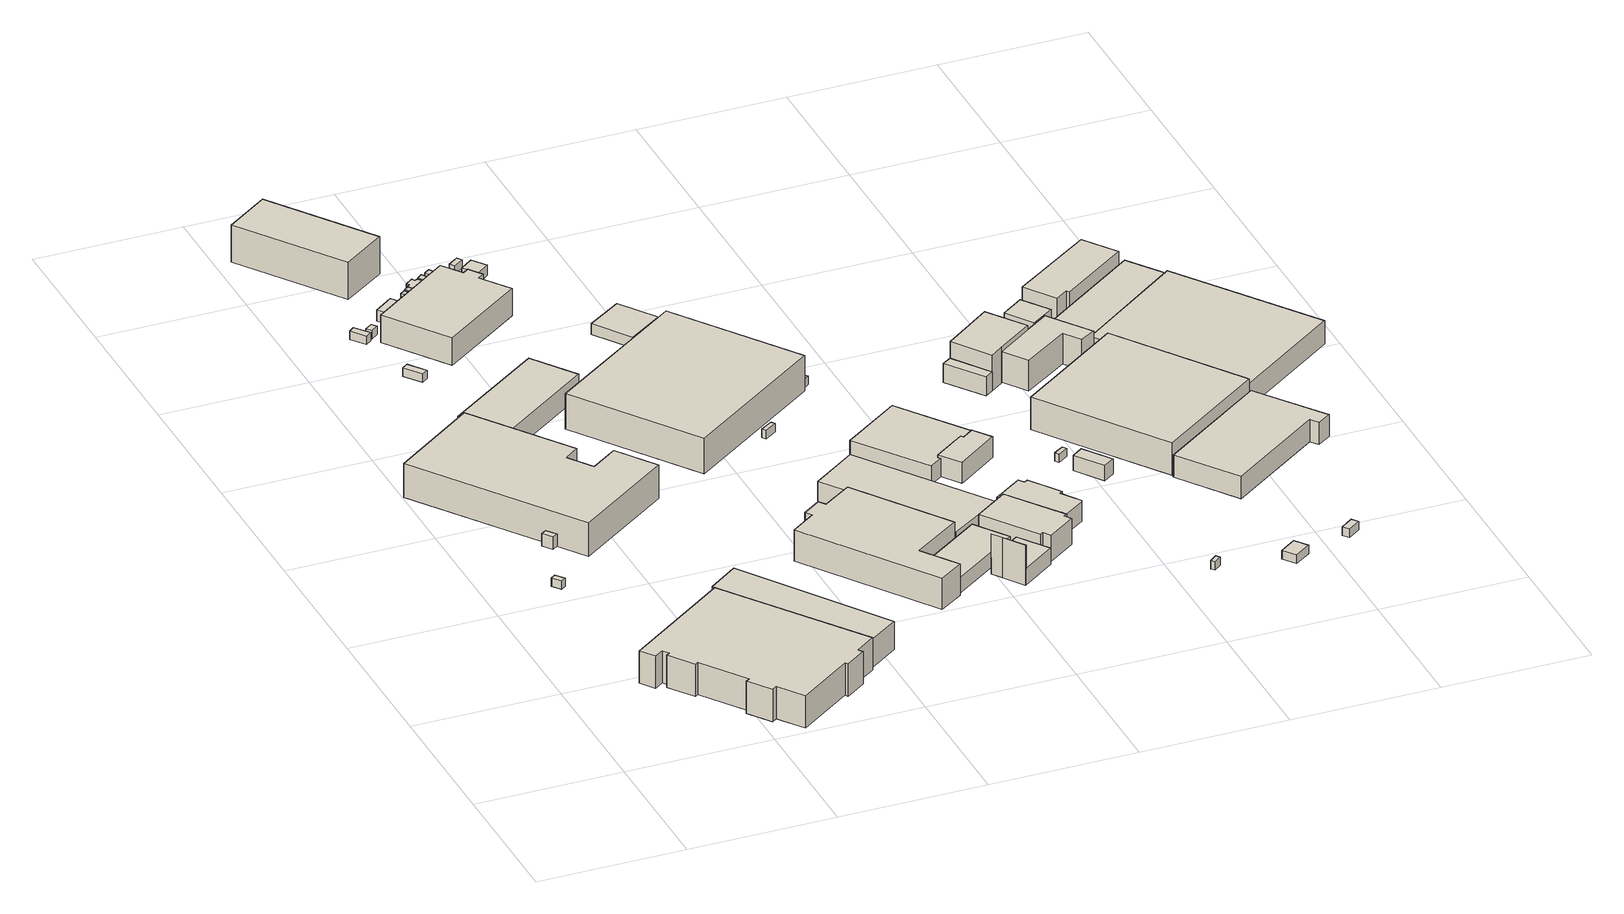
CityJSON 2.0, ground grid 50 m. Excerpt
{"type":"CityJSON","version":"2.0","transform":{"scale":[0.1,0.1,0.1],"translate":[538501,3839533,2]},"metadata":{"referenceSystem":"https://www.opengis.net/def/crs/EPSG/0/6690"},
"CityObjects":{
"building1":{"type":"Building","attributes":{"class":"3001","BuildingDetailAttribute.specifiedBuildingCoverageRate":0.6,"BuildingDetailAttribute.surveyYear":2017,"BuildingHighTideRiskAttribute.description":"1","BuildingHighTideRiskAttribute.rank":"2","BuildingHighTideRiskAttribute.depth":1.93,"BuildingIDAttribute.prefecture":"27","BuildingIDAttribute.city":"27113"},"geometry":[{"type":"Solid","lod":"1","boundaries":[[[[0,1,2,3]],[[2,4,5,3]],[[1,6,4,2]],[[0,7,6,1]],[[3,5,7,0]],[[4,6,7,5]]]]}]},
"building2":{"type":"Building","attributes":{"class":"3001","measuredHeight":4.4,"BuildingDetailAttribute.specifiedBuildingCoverageRate":0.6,"BuildingDetailAttribute.surveyYear":2017,"BuildingHighTideRiskAttribute.description":"1","BuildingHighTideRiskAttribute.rank":"2","BuildingHighTideRiskAttribute.depth":1.57,"BuildingIDAttribute.prefecture":"27","BuildingIDAttribute.city":"27113"},"geometry":[{"type":"Solid","lod":"1","boundaries":[[[[8,9,10,11]],[[10,12,13,11]],[[9,14,12,10]],[[8,15,14,9]],[[11,13,15,8]],[[12,14,15,13]]]]}]},
"building3":{"type":"Building","attributes":{"計測周辺長":213.91,"1/2500図郭":34,"区名":"西淀川区","町丁目名称":"中島２丁目","街区番号":2,"class":"3001","usage":"441","measuredHeight":11.6,"storeysAboveGround":1,"BuildingDetailAttribute.buildingRoofEdgeArea":2392.62,"BuildingDetailAttribute.buildingStructureType":"610","BuildingDetailAttribute.buildingStructureOrgType":"2","BuildingDetailAttribute.detailedUsage":"1510","BuildingDetailAttribute.specifiedBuildingCoverageRate":0.6,"BuildingDetailAttribute.surveyYear":2017,"BuildingHighTideRiskAttribute.description":"1","BuildingHighTideRiskAttribute.rank":"2","BuildingHighTideRiskAttribute.depth":2,"BuildingIDAttribute.prefecture":"27","BuildingIDAttribute.city":"27113"},"geometry":[{"type":"Solid","lod":"1","boundaries":[[[[16,17,18,19,20,21,22,23,24,25,26,27,28,29,30,31,32,33]],[[32,34,35,33]],[[31,36,34,32]],[[30,37,36,31]],[[29,38,37,30]],[[28,39,38,29]],[[27,40,39,28]],[[26,41,40,27]],[[25,42,41,26]],[[24,43,42,25]],[[23,44,43,24]],[[22,45,44,23]],[[21,46,45,22]],[[20,47,46,21]],[[19,48,47,20]],[[18,49,48,19]],[[17,50,49,18]],[[16,51,50,17]],[[33,35,51,16]],[[34,36,37,38,39,40,41,42,43,44,45,46,47,48,49,50,51,35]]]]}]},
"building4":{"type":"Building","attributes":{"計測周辺長":227.24,"1/2500図郭":34,"区名":"西淀川区","町丁目名称":"中島２丁目","街区番号":4,"class":"3001","usage":"441","measuredHeight":12,"storeysAboveGround":1,"BuildingDetailAttribute.buildingRoofEdgeArea":2400.43,"BuildingDetailAttribute.buildingStructureType":"610","BuildingDetailAttribute.buildingStructureOrgType":"2","BuildingDetailAttribute.detailedUsage":"1510","BuildingDetailAttribute.specifiedBuildingCoverageRate":0.6,"BuildingDetailAttribute.surveyYear":2017,"BuildingHighTideRiskAttribute.description":"1","BuildingHighTideRiskAttribute.rank":"2","BuildingHighTideRiskAttribute.depth":1.87,"BuildingIDAttribute.prefecture":"27","BuildingIDAttribute.city":"27113"},"geometry":[{"type":"Solid","lod":"1","boundaries":[[[[52,53,54,55,56,57,58,59]],[[58,60,61,59]],[[57,62,60,58]],[[56,63,62,57]],[[55,64,63,56]],[[54,65,64,55]],[[53,66,65,54]],[[52,67,66,53]],[[59,61,67,52]],[[60,62,63,64,65,66,67,61]]]]}]},
"building5":{"type":"Building","attributes":{"計測周辺長":158.62,"1/2500図郭":34,"区名":"西淀川区","町丁目名称":"中島２丁目","街区番号":2,"class":"3001","usage":"441","measuredHeight":10.1,"storeysAboveGround":2,"BuildingDetailAttribute.buildingRoofEdgeArea":826.06,"BuildingDetailAttribute.buildingStructureType":"610","BuildingDetailAttribute.buildingStructureOrgType":"2","BuildingDetailAttribute.detailedUsage":"1520","BuildingDetailAttribute.specifiedBuildingCoverageRate":0.6,"BuildingDetailAttribute.surveyYear":2017,"BuildingHighTideRiskAttribute.description":"1","BuildingHighTideRiskAttribute.rank":"2","BuildingHighTideRiskAttribute.depth":2.17,"BuildingIDAttribute.prefecture":"27","BuildingIDAttribute.city":"27113"},"geometry":[{"type":"Solid","lod":"1","boundaries":[[[[68,69,70,71]],[[70,72,73,71]],[[69,74,72,70]],[[68,75,74,69]],[[71,73,75,68]],[[72,74,75,73]]]]}]},
"building6":{"type":"Building","attributes":{"class":"3003","BuildingDetailAttribute.specifiedBuildingCoverageRate":0.6,"BuildingDetailAttribute.surveyYear":2017,"BuildingHighTideRiskAttribute.description":"1","BuildingHighTideRiskAttribute.rank":"2","BuildingHighTideRiskAttribute.depth":1.94,"BuildingIDAttribute.prefecture":"27","BuildingIDAttribute.city":"27113"},"geometry":[{"type":"Solid","lod":"1","boundaries":[[[[76,77,78,79]],[[78,80,81,79]],[[77,82,80,78]],[[76,83,82,77]],[[79,81,83,76]],[[80,82,83,81]]]]}]},
"building7":{"type":"Building","attributes":{"計測周辺長":29.88,"1/2500図郭":34,"区名":"西淀川区","町丁目名称":"中島２丁目","街区番号":4,"class":"3001","usage":"441","storeysAboveGround":1,"BuildingDetailAttribute.buildingRoofEdgeArea":31.96,"BuildingDetailAttribute.buildingStructureType":"610","BuildingDetailAttribute.buildingStructureOrgType":"2","BuildingDetailAttribute.detailedUsage":"1510","BuildingDetailAttribute.specifiedBuildingCoverageRate":0.6,"BuildingDetailAttribute.surveyYear":2017,"BuildingHighTideRiskAttribute.description":"1","BuildingHighTideRiskAttribute.rank":"2","BuildingHighTideRiskAttribute.depth":2.13,"BuildingIDAttribute.prefecture":"27","BuildingIDAttribute.city":"27113"},"geometry":[{"type":"Solid","lod":"1","boundaries":[[[[84,85,86,87]],[[86,88,89,87]],[[85,90,88,86]],[[84,91,90,85]],[[87,89,91,84]],[[88,90,91,89]]]]}]},
"building8":{"type":"Building","attributes":{"計測周辺長":29.88,"1/2500図郭":34,"区名":"西淀川区","町丁目名称":"中島２丁目","街区番号":4,"class":"3003","usage":"441","storeysAboveGround":1,"BuildingDetailAttribute.buildingRoofEdgeArea":31.96,"BuildingDetailAttribute.buildingStructureType":"610","BuildingDetailAttribute.buildingStructureOrgType":"2","BuildingDetailAttribute.detailedUsage":"1510","BuildingDetailAttribute.specifiedBuildingCoverageRate":0.6,"BuildingDetailAttribute.surveyYear":2017,"BuildingHighTideRiskAttribute.description":"1","BuildingHighTideRiskAttribute.rank":"2","BuildingHighTideRiskAttribute.depth":2.3,"BuildingIDAttribute.prefecture":"27","BuildingIDAttribute.city":"27113"},"geometry":[{"type":"Solid","lod":"1","boundaries":[[[[92,93,94,95]],[[94,96,97,95]],[[93,98,96,94]],[[92,99,98,93]],[[95,97,99,92]],[[96,98,99,97]]]]}]},
"building9":{"type":"Building","attributes":{"計測周辺長":119.3,"1/2500図郭":34,"区名":"西淀川区","町丁目名称":"中島２丁目","街区番号":4,"class":"3001","usage":"441","measuredHeight":8.3,"storeysAboveGround":1,"BuildingDetailAttribute.buildingRoofEdgeArea":769.35,"BuildingDetailAttribute.buildingStructureType":"610","BuildingDetailAttribute.buildingStructureOrgType":"2","BuildingDetailAttribute.detailedUsage":"1510","BuildingDetailAttribute.specifiedBuildingCoverageRate":0.6,"BuildingDetailAttribute.surveyYear":2017,"BuildingHighTideRiskAttribute.description":"1","BuildingHighTideRiskAttribute.rank":"2","BuildingHighTideRiskAttribute.depth":1.97,"BuildingIDAttribute.prefecture":"27","BuildingIDAttribute.city":"27113"},"geometry":[{"type":"Solid","lod":"1","boundaries":[[[[100,101,102,103]],[[102,104,105,103]],[[101,106,104,102]],[[100,107,106,101]],[[103,105,107,100]],[[104,106,107,105]]]]}]},
"building10":{"type":"Building","attributes":{"計測周辺長":157.1,"1/2500図郭":34,"区名":"西淀川区","町丁目名称":"中島２丁目","街区番号":4,"class":"3002","usage":"441","measuredHeight":13.3,"storeysAboveGround":1,"BuildingDetailAttribute.buildingRoofEdgeArea":1533.5,"BuildingDetailAttribute.buildingStructureType":"610","BuildingDetailAttribute.buildingStructureOrgType":"2","BuildingDetailAttribute.detailedUsage":"1510","BuildingDetailAttribute.specifiedBuildingCoverageRate":0.6,"BuildingDetailAttribute.surveyYear":2017,"BuildingHighTideRiskAttribute.description":"1","BuildingHighTideRiskAttribute.rank":"2","BuildingHighTideRiskAttribute.depth":2.38,"BuildingIDAttribute.prefecture":"27","BuildingIDAttribute.city":"27113"},"geometry":[{"type":"Solid","lod":"1","boundaries":[[[[108,109,110,111]],[[110,112,113,111]],[[109,114,112,110]],[[108,115,114,109]],[[111,113,115,108]],[[112,114,115,113]]]]}]},
"building11":{"type":"Building","attributes":{"計測周辺長":27.9,"1/2500図郭":34,"区名":"西淀川区","町丁目名称":"中島２丁目","街区番号":4,"class":"3001","usage":"441","measuredHeight":3.9,"storeysAboveGround":1,"BuildingDetailAttribute.buildingRoofEdgeArea":47.5,"BuildingDetailAttribute.buildingStructureType":"610","BuildingDetailAttribute.buildingStructureOrgType":"2","BuildingDetailAttribute.detailedUsage":"1510","BuildingDetailAttribute.specifiedBuildingCoverageRate":0.6,"BuildingDetailAttribute.surveyYear":2017,"BuildingHighTideRiskAttribute.description":"1","BuildingHighTideRiskAttribute.rank":"2","BuildingHighTideRiskAttribute.depth":2.35,"BuildingIDAttribute.prefecture":"27","BuildingIDAttribute.city":"27113"},"geometry":[{"type":"Solid","lod":"1","boundaries":[[[[116,117,118,119]],[[118,120,121,119]],[[117,122,120,118]],[[116,123,122,117]],[[119,121,123,116]],[[120,122,123,121]]]]}]},
"building12":{"type":"Building","attributes":{"class":"3003","measuredHeight":3.6,"BuildingDetailAttribute.specifiedBuildingCoverageRate":0.6,"BuildingDetailAttribute.surveyYear":2017,"BuildingHighTideRiskAttribute.description":"1","BuildingHighTideRiskAttribute.rank":"2","BuildingHighTideRiskAttribute.depth":1.96,"BuildingIDAttribute.prefecture":"27","BuildingIDAttribute.city":"27113"},"geometry":[{"type":"Solid","lod":"1","boundaries":[[[[124,125,126,127]],[[126,128,129,127]],[[125,130,128,126]],[[124,131,130,125]],[[127,129,131,124]],[[128,130,131,129]]]]}]},
"building13":{"type":"Building","attributes":{"計測周辺長":126.27,"1/2500図郭":34,"区名":"西淀川区","町丁目名称":"中島２丁目","街区番号":4,"class":"3002","usage":"441","measuredHeight":9.8,"storeysAboveGround":3,"BuildingDetailAttribute.buildingRoofEdgeArea":912.48,"BuildingDetailAttribute.buildingStructureType":"610","BuildingDetailAttribute.buildingStructureOrgType":"2","BuildingDetailAttribute.detailedUsage":"1510","BuildingDetailAttribute.specifiedBuildingCoverageRate":0.6,"BuildingDetailAttribute.surveyYear":2017,"BuildingHighTideRiskAttribute.description":"1","BuildingHighTideRiskAttribute.rank":"2","BuildingHighTideRiskAttribute.depth":2.27,"BuildingIDAttribute.prefecture":"27","BuildingIDAttribute.city":"27113"},"geometry":[{"type":"Solid","lod":"1","boundaries":[[[[132,133,134,135,136,137,138,139]],[[138,140,141,139]],[[137,142,140,138]],[[136,143,142,137]],[[135,144,143,136]],[[134,145,144,135]],[[133,146,145,134]],[[132,147,146,133]],[[139,141,147,132]],[[140,142,143,144,145,146,147,141]]]]}]},
"building14":{"type":"Building","attributes":{"class":"3003","BuildingDetailAttribute.specifiedBuildingCoverageRate":0.6,"BuildingDetailAttribute.surveyYear":2017,"BuildingHighTideRiskAttribute.description":"1","BuildingHighTideRiskAttribute.rank":"2","BuildingHighTideRiskAttribute.depth":2.58,"BuildingIDAttribute.prefecture":"27","BuildingIDAttribute.city":"27113"},"geometry":[{"type":"Solid","lod":"1","boundaries":[[[[148,149,150,151]],[[150,152,153,151]],[[149,154,152,150]],[[148,155,154,149]],[[151,153,155,148]],[[152,154,155,153]]]]}]},
"building15":{"type":"Building","attributes":{"class":"3003","BuildingDetailAttribute.specifiedBuildingCoverageRate":0.6,"BuildingDetailAttribute.surveyYear":2017,"BuildingHighTideRiskAttribute.description":"1","BuildingHighTideRiskAttribute.rank":"2","BuildingHighTideRiskAttribute.depth":1.94,"BuildingIDAttribute.prefecture":"27","BuildingIDAttribute.city":"27113"},"geometry":[{"type":"Solid","lod":"1","boundaries":[[[[156,157,158,159]],[[158,160,161,159]],[[157,162,160,158]],[[156,163,162,157]],[[159,161,163,156]],[[160,162,163,161]]]]}]},
"building16":{"type":"Building","attributes":{"class":"3003","BuildingDetailAttribute.specifiedBuildingCoverageRate":0.6,"BuildingDetailAttribute.surveyYear":2017,"BuildingHighTideRiskAttribute.description":"1","BuildingHighTideRiskAttribute.rank":"2","BuildingHighTideRiskAttribute.depth":2.58,"BuildingIDAttribute.prefecture":"27","BuildingIDAttribute.city":"27113"},"geometry":[{"type":"Solid","lod":"1","boundaries":[[[[164,165,166,167,168]],[[167,169,170,168]],[[166,171,169,167]],[[165,172,171,166]],[[164,173,172,165]],[[168,170,173,164]],[[169,171,172,173,170]]]]}]},
"building17":{"type":"Building","attributes":{"計測周辺長":26.68,"1/2500図郭":34,"区名":"西淀川区","町丁目名称":"中島２丁目","街区番号":4,"class":"3001","usage":"441","storeysAboveGround":1,"BuildingDetailAttribute.buildingRoofEdgeArea":40.69,"BuildingDetailAttribute.buildingStructureType":"610","BuildingDetailAttribute.buildingStructureOrgType":"2","BuildingDetailAttribute.detailedUsage":"1510","BuildingDetailAttribute.specifiedBuildingCoverageRate":0.6,"BuildingDetailAttribute.surveyYear":2017,"BuildingHighTideRiskAttribute.description":"1","BuildingHighTideRiskAttribute.rank":"2","BuildingHighTideRiskAttribute.depth":2.42,"BuildingIDAttribute.prefecture":"27","BuildingIDAttribute.city":"27113"},"geometry":[{"type":"Solid","lod":"1","boundaries":[[[[174,175,176,177,178,179,180,181,182,183]],[[182,184,185,183]],[[181,186,184,182]],[[180,187,186,181]],[[179,188,187,180]],[[178,189,188,179]],[[177,190,189,178]],[[176,191,190,177]],[[175,192,191,176]],[[174,193,192,175]],[[183,185,193,174]],[[184,186,187,188,189,190,191,192,193,185]]]]}]},
"building18":{"type":"Building","attributes":{"class":"3003","BuildingDetailAttribute.specifiedBuildingCoverageRate":0.6,"BuildingDetailAttribute.surveyYear":2017,"BuildingHighTideRiskAttribute.description":"1","BuildingHighTideRiskAttribute.rank":"2","BuildingHighTideRiskAttribute.depth":2.62,"BuildingIDAttribute.prefecture":"27","BuildingIDAttribute.city":"27113"},"geometry":[{"type":"Solid","lod":"1","boundaries":[[[[194,195,196,197]],[[196,198,199,197]],[[195,200,198,196]],[[194,201,200,195]],[[197,199,201,194]],[[198,200,201,199]]]]}]},
"building19":{"type":"Building","attributes":{"計測周辺長":242.35,"1/2500図郭":34,"区名":"西淀川区","町丁目名称":"中島２丁目","街区番号":2,"class":"3001","usage":"431","measuredHeight":11.3,"storeysAboveGround":2,"BuildingDetailAttribute.buildingRoofEdgeArea":2189.84,"BuildingDetailAttribute.buildingStructureType":"610","BuildingDetailAttribute.buildingStructureOrgType":"2","BuildingDetailAttribute.detailedUsage":"1720","BuildingDetailAttribute.specifiedBuildingCoverageRate":0.6,"BuildingDetailAttribute.surveyYear":2017,"BuildingHighTideRiskAttribute.description":"1","BuildingHighTideRiskAttribute.rank":"2","BuildingHighTideRiskAttribute.depth":2.27,"BuildingIDAttribute.prefecture":"27","BuildingIDAttribute.city":"27113"},"geometry":[{"type":"Solid","lod":"1","boundaries":[[[[202,203,204,205,206,207,208,209,210,211]],[[210,212,213,211]],[[209,214,212,210]],[[208,215,214,209]],[[207,216,215,208]],[[206,217,216,207]],[[205,218,217,206]],[[204,219,218,205]],[[203,220,219,204]],[[202,221,220,203]],[[211,213,221,202]],[[212,214,215,216,217,218,219,220,221,213]]]]}]},
"building20":{"type":"Building","attributes":{"class":"3003","BuildingDetailAttribute.specifiedBuildingCoverageRate":0.6,"BuildingDetailAttribute.surveyYear":2017,"BuildingHighTideRiskAttribute.description":"1","BuildingHighTideRiskAttribute.rank":"2","BuildingHighTideRiskAttribute.depth":2.62,"BuildingIDAttribute.prefecture":"27","BuildingIDAttribute.city":"27113"},"geometry":[{"type":"Solid","lod":"1","boundaries":[[[[222,223,224,225]],[[224,226,227,225]],[[223,228,226,224]],[[222,229,228,223]],[[225,227,229,222]],[[226,228,229,227]]]]}]},
"building21":{"type":"Building","attributes":{"class":"3003","BuildingDetailAttribute.specifiedBuildingCoverageRate":0.6,"BuildingDetailAttribute.surveyYear":2017,"BuildingHighTideRiskAttribute.description":"1","BuildingHighTideRiskAttribute.rank":"2","BuildingHighTideRiskAttribute.depth":2.25,"BuildingIDAttribute.prefecture":"27","BuildingIDAttribute.city":"27113"},"geometry":[{"type":"Solid","lod":"1","boundaries":[[[[230,231,232,233]],[[232,234,235,233]],[[231,236,234,232]],[[230,237,236,231]],[[233,235,237,230]],[[234,236,237,235]]]]}]},
"building22":{"type":"Building","attributes":{"class":"3003","BuildingDetailAttribute.specifiedBuildingCoverageRate":0.6,"BuildingDetailAttribute.surveyYear":2017,"BuildingHighTideRiskAttribute.description":"1","BuildingHighTideRiskAttribute.rank":"2","BuildingHighTideRiskAttribute.depth":2.25,"BuildingIDAttribute.prefecture":"27","BuildingIDAttribute.city":"27113"},"geometry":[{"type":"Solid","lod":"1","boundaries":[[[[238,239,240,241]],[[240,242,243,241]],[[239,244,242,240]],[[238,245,244,239]],[[241,243,245,238]],[[242,244,245,243]]]]}]},
"building23":{"type":"Building","attributes":{"class":"3001","BuildingDetailAttribute.specifiedBuildingCoverageRate":0.6,"BuildingDetailAttribute.surveyYear":2017,"BuildingHighTideRiskAttribute.description":"1","BuildingHighTideRiskAttribute.rank":"2","BuildingHighTideRiskAttribute.depth":2.48,"BuildingIDAttribute.prefecture":"27","BuildingIDAttribute.city":"27113"},"geometry":[{"type":"Solid","lod":"1","boundaries":[[[[246,247,248,249]],[[248,250,251,249]],[[247,252,250,248]],[[246,253,252,247]],[[249,251,253,246]],[[250,252,253,251]]]]}]},
"building24":{"type":"Building","attributes":{"計測周辺長":22.57,"1/2500図郭":34,"区名":"西淀川区","町丁目名称":"中島２丁目","街区番号":4,"class":"3001","usage":"441","measuredHeight":3.8,"storeysAboveGround":1,"BuildingDetailAttribute.buildingRoofEdgeArea":31.78,"BuildingDetailAttribute.buildingStructureType":"610","BuildingDetailAttribute.buildingStructureOrgType":"2","BuildingDetailAttribute.detailedUsage":"1510","BuildingDetailAttribute.specifiedBuildingCoverageRate":0.6,"BuildingDetailAttribute.surveyYear":2017,"BuildingHighTideRiskAttribute.description":"1","BuildingHighTideRiskAttribute.rank":"2","BuildingHighTideRiskAttribute.depth":2.58,"BuildingIDAttribute.prefecture":"27","BuildingIDAttribute.city":"27113"},"geometry":[{"type":"Solid","lod":"1","boundaries":[[[[254,255,256,257]],[[256,258,259,257]],[[255,260,258,256]],[[254,261,260,255]],[[257,259,261,254]],[[258,260,261,259]]]]}]},
"building25":{"type":"Building","attributes":{"計測周辺長":216,"1/2500図郭":34,"区名":"西淀川区","町丁目名称":"中島２丁目","街区番号":4,"class":"3001","usage":"441","measuredHeight":12.7,"storeysAboveGround":1,"BuildingDetailAttribute.buildingRoofEdgeArea":2901.61,"BuildingDetailAttribute.buildingStructureType":"610","BuildingDetailAttribute.buildingStructureOrgType":"2","BuildingDetailAttribute.detailedUsage":"1510","BuildingDetailAttribute.specifiedBuildingCoverageRate":0.6,"BuildingDetailAttribute.surveyYear":2017,"BuildingHighTideRiskAttribute.description":"1","BuildingHighTideRiskAttribute.rank":"2","BuildingHighTideRiskAttribute.depth":1.96,"BuildingIDAttribute.prefecture":"27","BuildingIDAttribute.city":"27113"},"geometry":[{"type":"Solid","lod":"1","boundaries":[[[[262,263,264,265]],[[264,266,267,265]],[[263,268,266,264]],[[262,269,268,263]],[[265,267,269,262]],[[266,268,269,267]]]]}]},
"building26":{"type":"Building","attributes":{"class":"3001","measuredHeight":5.5,"BuildingDetailAttribute.specifiedBuildingCoverageRate":0.6,"BuildingDetailAttribute.surveyYear":2017,"BuildingHighTideRiskAttribute.description":"1","BuildingHighTideRiskAttribute.rank":"2","BuildingHighTideRiskAttribute.depth":1.9,"BuildingIDAttribute.prefecture":"27","BuildingIDAttribute.city":"27113"},"geometry":[{"type":"Solid","lod":"1","boundaries":[[[[270,271,272,273]],[[272,274,275,273]],[[271,276,274,272]],[[270,277,276,271]],[[273,275,277,270]],[[274,276,277,275]]]]}]},
"building27":{"type":"Building","attributes":{"class":"3003","BuildingDetailAttribute.specifiedBuildingCoverageRate":0.6,"BuildingDetailAttribute.surveyYear":2017,"BuildingHighTideRiskAttribute.description":"1","BuildingHighTideRiskAttribute.rank":"3","BuildingHighTideRiskAttribute.depth":3.03,"BuildingIDAttribute.prefecture":"27","BuildingIDAttribute.city":"27113"},"geometry":[{"type":"Solid","lod":"1","boundaries":[[[[278,279,280,281]],[[280,282,283,281]],[[279,284,282,280]],[[278,285,284,279]],[[281,283,285,278]],[[282,284,285,283]]]]}]},
"building28":{"type":"Building","attributes":{"class":"3003","measuredHeight":14.2,"BuildingDetailAttribute.specifiedBuildingCoverageRate":0.6,"BuildingDetailAttribute.surveyYear":2017,"BuildingHighTideRiskAttribute.description":"1","BuildingHighTideRiskAttribute.rank":"2","BuildingHighTideRiskAttribute.depth":1.89,"BuildingIDAttribute.prefecture":"27","BuildingIDAttribute.city":"27113"},"geometry":[{"type":"Solid","lod":"1","boundaries":[[[[286,287,288]],[[287,289,290,288]],[[286,291,289,287]],[[288,290,291,286]],[[289,291,290]]]]}]},
"building29":{"type":"Building","attributes":{"計測周辺長":123.08,"1/2500図郭":34,"区名":"西淀川区","町丁目名称":"中島２丁目","街区番号":2,"class":"3003","usage":"431","measuredHeight":7.3,"storeysAboveGround":1,"BuildingDetailAttribute.buildingRoofEdgeArea":868.73,"BuildingDetailAttribute.buildingStructureType":"610","BuildingDetailAttribute.buildingStructureOrgType":"2","BuildingDetailAttribute.detailedUsage":"1720","BuildingDetailAttribute.specifiedBuildingCoverageRate":0.6,"BuildingDetailAttribute.surveyYear":2017,"BuildingHighTideRiskAttribute.description":"1","BuildingHighTideRiskAttribute.rank":"2","BuildingHighTideRiskAttribute.depth":2.38,"BuildingIDAttribute.prefecture":"27","BuildingIDAttribute.city":"27113"},"geometry":[{"type":"Solid","lod":"1","boundaries":[[[[292,293,294,295,296,297]],[[296,298,299,297]],[[295,300,298,296]],[[294,301,300,295]],[[293,302,301,294]],[[292,303,302,293]],[[297,299,303,292]],[[298,300,301,302,303,299]]]]}]},
"building30":{"type":"Building","attributes":{"計測周辺長":59.01,"1/2500図郭":34,"区名":"西淀川区","町丁目名称":"中島２丁目","街区番号":4,"class":"3001","usage":"401","measuredHeight":3.8,"storeysAboveGround":1,"BuildingDetailAttribute.buildingRoofEdgeArea":217.56,"BuildingDetailAttribute.buildingStructureType":"610","BuildingDetailAttribute.buildingStructureOrgType":"2","BuildingDetailAttribute.detailedUsage":"1310","BuildingDetailAttribute.specifiedBuildingCoverageRate":0.6,"BuildingDetailAttribute.surveyYear":2017,"BuildingHighTideRiskAttribute.description":"1","BuildingHighTideRiskAttribute.rank":"2","BuildingHighTideRiskAttribute.depth":2.26,"BuildingIDAttribute.prefecture":"27","BuildingIDAttribute.city":"27113"},"geometry":[{"type":"Solid","lod":"1","boundaries":[[[[304,305,306,307]],[[306,308,309,307]],[[305,310,308,306]],[[304,311,310,305]],[[307,309,311,304]],[[308,310,311,309]]]]}]},
"building31":{"type":"Building","attributes":{"class":"3003","measuredHeight":5.8,"BuildingDetailAttribute.specifiedBuildingCoverageRate":0.6,"BuildingDetailAttribute.surveyYear":2017,"BuildingHighTideRiskAttribute.description":"1","BuildingHighTideRiskAttribute.rank":"2","BuildingHighTideRiskAttribute.depth":2,"BuildingIDAttribute.prefecture":"27","BuildingIDAttribute.city":"27113"},"geometry":[{"type":"Solid","lod":"1","boundaries":[[[[312,313,288,287]],[[288,314,315,287]],[[313,316,314,288]],[[312,317,316,313]],[[287,315,317,312]],[[314,316,317,315]]]]}]},
"building32":{"type":"Building","attributes":{"class":"3001","measuredHeight":9.4,"BuildingDetailAttribute.specifiedBuildingCoverageRate":0.6,"BuildingDetailAttribute.surveyYear":2017,"BuildingHighTideRiskAttribute.description":"1","BuildingHighTideRiskAttribute.rank":"2","BuildingHighTideRiskAttribute.depth":2.07,"BuildingIDAttribute.prefecture":"27","BuildingIDAttribute.city":"27113"},"geometry":[{"type":"Solid","lod":"1","boundaries":[[[[318,319,320,321,322,323,324,325]],[[324,326,327,325]],[[323,328,326,324]],[[322,329,328,323]],[[321,330,329,322]],[[320,331,330,321]],[[319,332,331,320]],[[318,333,332,319]],[[325,327,333,318]],[[326,328,329,330,331,332,333,327]]]]}]},
"building33":{"type":"Building","attributes":{"class":"3001","BuildingDetailAttribute.specifiedBuildingCoverageRate":0.6,"BuildingDetailAttribute.surveyYear":2017,"BuildingHighTideRiskAttribute.description":"1","BuildingHighTideRiskAttribute.rank":"3","BuildingHighTideRiskAttribute.depth":3.15,"BuildingIDAttribute.prefecture":"27","BuildingIDAttribute.city":"27113"},"geometry":[{"type":"Solid","lod":"1","boundaries":[[[[334,335,336,337]],[[336,338,339,337]],[[335,340,338,336]],[[334,341,340,335]],[[337,339,341,334]],[[338,340,341,339]]]]}]},
"building34":{"type":"Building","attributes":{"計測周辺長":109.56,"1/2500図郭":34,"区名":"西淀川区","町丁目名称":"中島２丁目","街区番号":2,"class":"3003","usage":"402","measuredHeight":6.5,"storeysAboveGround":1,"BuildingDetailAttribute.buildingRoofEdgeArea":698.63,"BuildingDetailAttribute.buildingStructureType":"610","BuildingDetailAttribute.buildingStructureOrgType":"2","BuildingDetailAttribute.detailedUsage":"1250","BuildingDetailAttribute.specifiedBuildingCoverageRate":0.6,"BuildingDetailAttribute.surveyYear":2017,"BuildingHighTideRiskAttribute.description":"1","BuildingHighTideRiskAttribute.rank":"2","BuildingHighTideRiskAttribute.depth":2.56,"BuildingIDAttribute.prefecture":"27","BuildingIDAttribute.city":"27113"},"geometry":[{"type":"Solid","lod":"1","boundaries":[[[[342,343,344,345,346,347,348,349,350]],[[349,351,352,350]],[[348,353,351,349]],[[347,354,353,348]],[[346,355,354,347]],[[345,356,355,346]],[[344,357,356,345]],[[343,358,357,344]],[[342,359,358,343]],[[350,352,359,342]],[[351,353,354,355,356,357,358,359,352]]]]}]},
"building35":{"type":"Building","attributes":{"計測周辺長":73.62,"1/2500図郭":34,"区名":"西淀川区","町丁目名称":"中島２丁目","街区番号":2,"class":"3001","usage":"431","measuredHeight":7,"storeysAboveGround":1,"BuildingDetailAttribute.buildingRoofEdgeArea":301.81,"BuildingDetailAttribute.buildingStructureType":"610","BuildingDetailAttribute.buildingStructureOrgType":"2","BuildingDetailAttribute.detailedUsage":"1720","BuildingDetailAttribute.specifiedBuildingCoverageRate":0.6,"BuildingDetailAttribute.surveyYear":2017,"BuildingHighTideRiskAttribute.description":"1","BuildingHighTideRiskAttribute.rank":"2","BuildingHighTideRiskAttribute.depth":2.06,"BuildingIDAttribute.prefecture":"27","BuildingIDAttribute.city":"27113"},"geometry":[{"type":"Solid","lod":"1","boundaries":[[[[360,361,362,363,364,365,366,367,368,369,370]],[[369,371,372,370]],[[368,373,371,369]],[[367,374,373,368]],[[366,375,374,367]],[[365,376,375,366]],[[364,377,376,365]],[[363,378,377,364]],[[362,379,378,363]],[[361,380,379,362]],[[360,381,380,361]],[[370,372,381,360]],[[371,373,374,375,376,377,378,379,380,381,372]]]]}]},
"building36":{"type":"Building","attributes":{"計測周辺長":53.78,"1/2500図郭":34,"区名":"西淀川区","町丁目名称":"中島２丁目","街区番号":2,"class":"3001","usage":"402","measuredHeight":7.4,"storeysAboveGround":2,"BuildingDetailAttribute.buildingRoofEdgeArea":153.14,"BuildingDetailAttribute.buildingStructureType":"610","BuildingDetailAttribute.buildingStructureOrgType":"2","BuildingDetailAttribute.detailedUsage":"1250","BuildingDetailAttribute.specifiedBuildingCoverageRate":0.6,"BuildingDetailAttribute.surveyYear":2017,"BuildingHighTideRiskAttribute.description":"1","BuildingHighTideRiskAttribute.rank":"2","BuildingHighTideRiskAttribute.depth":2.53,"BuildingIDAttribute.prefecture":"27","BuildingIDAttribute.city":"27113"},"geometry":[{"type":"Solid","lod":"1","boundaries":[[[[382,383,384,385,386,387]],[[386,388,389,387]],[[385,390,388,386]],[[384,391,390,385]],[[383,392,391,384]],[[382,393,392,383]],[[387,389,393,382]],[[388,390,391,392,393,389]]]]}]},
"building37":{"type":"Building","attributes":{"class":"3001","BuildingDetailAttribute.specifiedBuildingCoverageRate":0.6,"BuildingDetailAttribute.surveyYear":2017,"BuildingHighTideRiskAttribute.description":"1","BuildingHighTideRiskAttribute.rank":"2","BuildingHighTideRiskAttribute.depth":2.43,"BuildingIDAttribute.prefecture":"27","BuildingIDAttribute.city":"27113"},"geometry":[{"type":"Solid","lod":"1","boundaries":[[[[394,395,396,397]],[[396,398,399,397]],[[395,400,398,396]],[[394,401,400,395]],[[397,399,401,394]],[[398,400,401,399]]]]}]},
"building38":{"type":"Building","attributes":{"class":"3001","BuildingDetailAttribute.specifiedBuildingCoverageRate":0.6,"BuildingDetailAttribute.surveyYear":2017,"BuildingHighTideRiskAttribute.description":"1","BuildingHighTideRiskAttribute.rank":"2","BuildingHighTideRiskAttribute.depth":2.48,"BuildingIDAttribute.prefecture":"27","BuildingIDAttribute.city":"27113"},"geometry":[{"type":"Solid","lod":"1","boundaries":[[[[402,403,404,405]],[[404,406,407,405]],[[403,408,406,404]],[[402,409,408,403]],[[405,407,409,402]],[[406,408,409,407]]]]}]},
"building39":{"type":"Building","attributes":{"class":"3001","measuredHeight":5.4,"BuildingDetailAttribute.specifiedBuildingCoverageRate":0.6,"BuildingDetailAttribute.surveyYear":2017,"BuildingHighTideRiskAttribute.description":"1","BuildingHighTideRiskAttribute.rank":"2","BuildingHighTideRiskAttribute.depth":1.78,"BuildingIDAttribute.prefecture":"27","BuildingIDAttribute.city":"27113"},"geometry":[{"type":"Solid","lod":"1","boundaries":[[[[410,411,412,413]],[[412,414,415,413]],[[411,416,414,412]],[[410,417,416,411]],[[413,415,417,410]],[[414,416,417,415]]]]}]},
"building40":{"type":"Building","attributes":{"計測周辺長":37.82,"1/2500図郭":34,"区名":"西淀川区","町丁目名称":"中島２丁目","街区番号":2,"class":"3003","usage":"431","measuredHeight":6.8,"storeysAboveGround":1,"BuildingDetailAttribute.buildingRoofEdgeArea":55.38,"BuildingDetailAttribute.buildingStructureType":"610","BuildingDetailAttribute.buildingStructureOrgType":"2","BuildingDetailAttribute.detailedUsage":"1720","BuildingDetailAttribute.specifiedBuildingCoverageRate":0.6,"BuildingDetailAttribute.surveyYear":2017,"BuildingHighTideRiskAttribute.description":"1","BuildingHighTideRiskAttribute.rank":"2","BuildingHighTideRiskAttribute.depth":2.41,"BuildingIDAttribute.prefecture":"27","BuildingIDAttribute.city":"27113"},"geometry":[{"type":"Solid","lod":"1","boundaries":[[[[418,419,420,421]],[[420,422,423,421]],[[419,424,422,420]],[[418,425,424,419]],[[421,423,425,418]],[[422,424,425,423]]]]}]},
"building41":{"type":"Building","attributes":{"計測周辺長":72.39,"1/2500図郭":34,"区名":"西淀川区","町丁目名称":"中島２丁目","街区番号":2,"class":"3001","usage":"431","measuredHeight":12.8,"storeysAboveGround":3,"BuildingDetailAttribute.buildingRoofEdgeArea":320.26,"BuildingDetailAttribute.buildingStructureType":"603","BuildingDetailAttribute.buildingStructureOrgType":"3","BuildingDetailAttribute.detailedUsage":"1720","BuildingDetailAttribute.specifiedBuildingCoverageRate":0.6,"BuildingDetailAttribute.surveyYear":2017,"BuildingHighTideRiskAttribute.description":"1","BuildingHighTideRiskAttribute.rank":"2","BuildingHighTideRiskAttribute.depth":2.15,"BuildingIDAttribute.prefecture":"27","BuildingIDAttribute.city":"27113"},"geometry":[{"type":"Solid","lod":"1","boundaries":[[[[426,427,428,429,430]],[[429,431,432,430]],[[428,433,431,429]],[[427,434,433,428]],[[426,435,434,427]],[[430,432,435,426]],[[431,433,434,435,432]]]]}]},
"building42":{"type":"Building","attributes":{"class":"3001","measuredHeight":3.1,"BuildingDetailAttribute.specifiedBuildingCoverageRate":0.6,"BuildingDetailAttribute.surveyYear":2017,"BuildingHighTideRiskAttribute.description":"1","BuildingHighTideRiskAttribute.rank":"2","BuildingHighTideRiskAttribute.depth":2,"BuildingIDAttribute.prefecture":"27","BuildingIDAttribute.city":"27113"},"geometry":[{"type":"Solid","lod":"1","boundaries":[[[[436,437,438,439]],[[438,440,441,439]],[[437,442,440,438]],[[436,443,442,437]],[[439,441,443,436]],[[440,442,443,441]]]]}]},
"building43":{"type":"Building","attributes":{"計測周辺長":84.87,"1/2500図郭":34,"区名":"西淀川区","町丁目名称":"中島２丁目","街区番号":2,"class":"3002","usage":"431","measuredHeight":10.9,"storeysAboveGround":3,"BuildingDetailAttribute.buildingRoofEdgeArea":298.27,"BuildingDetailAttribute.buildingStructureType":"603","BuildingDetailAttribute.buildingStructureOrgType":"3","BuildingDetailAttribute.detailedUsage":"1720","BuildingDetailAttribute.specifiedBuildingCoverageRate":0.6,"BuildingDetailAttribute.surveyYear":2017,"BuildingHighTideRiskAttribute.description":"1","BuildingHighTideRiskAttribute.rank":"2","BuildingHighTideRiskAttribute.depth":2.18,"BuildingIDAttribute.prefecture":"27","BuildingIDAttribute.city":"27113"},"geometry":[{"type":"Solid","lod":"1","boundaries":[[[[444,445,446,447,448,449,450,451]],[[450,452,453,451]],[[449,454,452,450]],[[448,455,454,449]],[[447,456,455,448]],[[446,457,456,447]],[[445,458,457,446]],[[444,459,458,445]],[[451,453,459,444]],[[452,454,455,456,457,458,459,453]]]]}]},
"building44":{"type":"Building","attributes":{"計測周辺長":191.81,"1/2500図郭":34,"区名":"西淀川区","町丁目名称":"中島２丁目","街区番号":2,"class":"3001","usage":"431","measuredHeight":11.6,"storeysAboveGround":1,"BuildingDetailAttribute.buildingRoofEdgeArea":2291.03,"BuildingDetailAttribute.buildingStructureType":"610","BuildingDetailAttribute.buildingStructureOrgType":"2","BuildingDetailAttribute.detailedUsage":"1720","BuildingDetailAttribute.specifiedBuildingCoverageRate":0.6,"BuildingDetailAttribute.surveyYear":2017,"BuildingHighTideRiskAttribute.description":"1","BuildingHighTideRiskAttribute.rank":"2","BuildingHighTideRiskAttribute.depth":2.08,"BuildingIDAttribute.prefecture":"27","BuildingIDAttribute.city":"27113"},"geometry":[{"type":"Solid","lod":"1","boundaries":[[[[460,461,462,463,464]],[[463,465,466,464]],[[462,467,465,463]],[[461,468,467,462]],[[460,469,468,461]],[[464,466,469,460]],[[465,467,468,469,466]]]]}]},
"building45":{"type":"Building","attributes":{"class":"3001","BuildingDetailAttribute.specifiedBuildingCoverageRate":0.6,"BuildingDetailAttribute.surveyYear":2017,"BuildingHighTideRiskAttribute.description":"1","BuildingHighTideRiskAttribute.rank":"2","BuildingHighTideRiskAttribute.depth":1.71,"BuildingIDAttribute.prefecture":"27","BuildingIDAttribute.city":"27113"},"geometry":[{"type":"Solid","lod":"1","boundaries":[[[[470,471,472,473]],[[472,474,475,473]],[[471,476,474,472]],[[470,477,476,471]],[[473,475,477,470]],[[474,476,477,475]]]]}]},
"building46":{"type":"Building","attributes":{"class":"3001","measuredHeight":6.5,"BuildingDetailAttribute.specifiedBuildingCoverageRate":0.6,"BuildingDetailAttribute.surveyYear":2017,"BuildingHighTideRiskAttribute.description":"1","BuildingHighTideRiskAttribute.rank":"2","BuildingHighTideRiskAttribute.depth":2.51,"BuildingIDAttribute.prefecture":"27","BuildingIDAttribute.city":"27113"},"geometry":[{"type":"Solid","lod":"1","boundaries":[[[[478,479,480,481]],[[480,482,483,481]],[[479,484,482,480]],[[478,485,484,479]],[[481,483,485,478]],[[482,484,485,483]]]]}]},
"building47":{"type":"Building","attributes":{"計測周辺長":139.14,"1/2500図郭":34,"区名":"西淀川区","町丁目名称":"中島２丁目","街区番号":2,"class":"3001","usage":"441","measuredHeight":7.9,"storeysAboveGround":1,"BuildingDetailAttribute.buildingRoofEdgeArea":1105.41,"BuildingDetailAttribute.buildingStructureType":"610","BuildingDetailAttribute.buildingStructureOrgType":"2","BuildingDetailAttribute.detailedUsage":"1510","BuildingDetailAttribute.specifiedBuildingCoverageRate":0.6,"BuildingDetailAttribute.surveyYear":2017,"BuildingHighTideRiskAttribute.description":"1","BuildingHighTideRiskAttribute.rank":"2","BuildingHighTideRiskAttribute.depth":2.14,"BuildingIDAttribute.prefecture":"27","BuildingIDAttribute.city":"27113"},"geometry":[{"type":"Solid","lod":"1","boundaries":[[[[486,487,488,489,490,491]],[[490,492,493,491]],[[489,494,492,490]],[[488,495,494,489]],[[487,496,495,488]],[[486,497,496,487]],[[491,493,497,486]],[[492,494,495,496,497,493]]]]}]},
"building48":{"type":"Building","attributes":{"計測周辺長":125.13,"1/2500図郭":34,"区名":"西淀川区","町丁目名称":"中島２丁目","街区番号":2,"class":"3003","usage":"441","measuredHeight":7.2,"storeysAboveGround":1,"BuildingDetailAttribute.buildingRoofEdgeArea":748.14,"BuildingDetailAttribute.buildingStructureType":"610","BuildingDetailAttribute.buildingStructureOrgType":"2","BuildingDetailAttribute.detailedUsage":"1510","BuildingDetailAttribute.specifiedBuildingCoverageRate":0.6,"BuildingDetailAttribute.surveyYear":2017,"BuildingHighTideRiskAttribute.description":"1","BuildingHighTideRiskAttribute.rank":"2","BuildingHighTideRiskAttribute.depth":2.57,"BuildingIDAttribute.prefecture":"27","BuildingIDAttribute.city":"27113"},"geometry":[{"type":"Solid","lod":"1","boundaries":[[[[498,499,500,501,502]],[[501,503,504,502]],[[500,505,503,501]],[[499,506,505,500]],[[498,507,506,499]],[[502,504,507,498]],[[503,505,506,507,504]]]]}]},
"building49":{"type":"Building","attributes":{"class":"3001","measuredHeight":10.1,"BuildingDetailAttribute.specifiedBuildingCoverageRate":0.6,"BuildingDetailAttribute.surveyYear":2017,"BuildingHighTideRiskAttribute.description":"1","BuildingHighTideRiskAttribute.rank":"2","BuildingHighTideRiskAttribute.depth":2.6,"BuildingIDAttribute.prefecture":"27","BuildingIDAttribute.city":"27113"},"geometry":[{"type":"Solid","lod":"1","boundaries":[[[[508,509,510,511,512,513]],[[512,514,515,513]],[[511,516,514,512]],[[510,517,516,511]],[[509,518,517,510]],[[508,519,518,509]],[[513,515,519,508]],[[514,516,517,518,519,515]]]]}]},
"building50":{"type":"Building","attributes":{"計測周辺長":204.25,"1/2500図郭":34,"区名":"西淀川区","町丁目名称":"中島２丁目","街区番号":2,"class":"3001","usage":"441","measuredHeight":8.4,"storeysAboveGround":1,"BuildingDetailAttribute.buildingRoofEdgeArea":2581.95,"BuildingDetailAttribute.buildingStructureType":"610","BuildingDetailAttribute.buildingStructureOrgType":"2","BuildingDetailAttribute.detailedUsage":"1510","BuildingDetailAttribute.specifiedBuildingCoverageRate":0.6,"BuildingDetailAttribute.surveyYear":2017,"BuildingHighTideRiskAttribute.description":"1","BuildingHighTideRiskAttribute.rank":"2","BuildingHighTideRiskAttribute.depth":1.98,"BuildingIDAttribute.prefecture":"27","BuildingIDAttribute.city":"27113"},"geometry":[{"type":"Solid","lod":"1","boundaries":[[[[520,521,522,523,524,525,526]],[[525,527,528,526]],[[524,529,527,525]],[[523,530,529,524]],[[522,531,530,523]],[[521,532,531,522]],[[520,533,532,521]],[[526,528,533,520]],[[527,529,530,531,532,533,528]]]]}]}
},
"vertices":[
[214,1087,15],[230,1099,15],[252,1070,15],[236,1058,15],[252,1070,45],[236,1058,45],[230,1099,45],[214,1087,45],
[276,1313,19],[294,1326,19],[319,1294,19],[300,1280,19],[319,1294,63],[300,1280,63],[294,1326,63],[276,1313,63],
[545,94,17],[528,82,17],[473,159,17],[487,168,17],[379,318,17],[368,310,17],[307,395,17],[320,404,17],[305,424,17],[274,402,17],[239,450,17],[598,708,17],[929,248,17],[860,198,17],[871,183,17],[800,132,17],[793,142,17],[607,8,17],[793,142,132],[607,8,132],[800,132,132],[871,183,132],[860,198,132],[929,248,132],[598,708,132],[239,450,132],[274,402,132],[305,424,132],[320,404,132],[307,395,132],[368,310,132],[379,318,132],[487,168,132],[473,159,132],[528,82,132],[545,94,132],
[1,1751,13],[289,1959,13],[524,1631,13],[475,1593,13],[533,1511,13],[625,1577,13],[719,1443,13],[388,1208,13],[719,1443,133],[388,1208,133],[625,1577,133],[533,1511,133],[475,1593,133],[524,1631,133],[289,1959,133],[1,1751,133],
[605,746,12],[708,822,12],[1039,341,12],[938,269,12],[1039,341,113],[938,269,113],[708,822,113],[605,746,113],
[271,2407,18],[292,2422,18],[335,2365,18],[314,2350,18],[335,2365,48],[314,2350,48],[292,2422,48],[271,2407,48],
[245,2628,14],[208,2676,14],[227,2692,14],[265,2644,14],[227,2692,44],[265,2644,44],[208,2676,44],[245,2628,44],
[259,2670,14],[284,2689,14],[298,2671,14],[273,2652,14],[298,2671,44],[273,2652,44],[284,2689,44],[259,2670,44],
[285,2000,16],[618,2235,16],[722,2088,16],[390,1852,16],[722,2088,98],[390,1852,98],[618,2235,98],[285,2000,98],
[445,3006,10],[298,2902,10],[53,3245,10],[200,3350,10],[53,3245,143],[200,3350,143],[298,2902,143],[445,3006,143],
[328,2749,12],[393,2797,12],[428,2750,12],[364,2702,12],[428,2750,51],[364,2702,51],[393,2797,51],[328,2749,51],
[529,2197,17],[605,2247,17],[613,2235,17],[537,2185,17],[613,2235,53],[537,2185,53],[605,2247,53],[529,2197,53],
[290,2627,12],[572,2829,12],[621,2761,12],[641,2775,12],[673,2730,12],[652,2715,12],[722,2618,12],[440,2417,12],[722,2618,110],[440,2417,110],[652,2715,110],[673,2730,110],[641,2775,110],[621,2761,110],[572,2829,110],[290,2627,110],
[439,2826,11],[456,2838,11],[485,2798,11],[468,2786,11],[485,2798,41],[468,2786,41],[456,2838,41],[439,2826,41],
[632,2251,17],[652,2263,17],[678,2222,17],[658,2210,17],[678,2222,47],[658,2210,47],[652,2263,47],[632,2251,47],
[477,2853,11],[505,2812,11],[489,2801,11],[460,2844,11],[476,2855,11],[460,2844,41],[476,2855,41],[489,2801,41],[505,2812,41],[477,2853,41],
[475,2856,10],[485,2867,10],[479,2875,10],[505,2895,10],[510,2884,10],[520,2888,10],[560,2839,10],[516,2804,10],[477,2853,10],[476,2855,10],[477,2853,40],[476,2855,40],[516,2804,40],[560,2839,40],[520,2888,40],[510,2884,40],[505,2895,40],[479,2875,40],[485,2867,40],[475,2856,40],
[524,2893,10],[542,2907,10],[573,2864,10],[555,2851,10],[573,2864,40],[555,2851,40],[542,2907,40],[524,2893,40],
[958,940,14],[1042,1000,14],[1027,1021,14],[1090,1066,14],[1106,1043,14],[1206,1112,14],[1428,794,14],[1263,679,14],[1348,558,14],[1265,500,14],[1348,558,126],[1265,500,126],[1263,679,126],[1428,794,126],[1206,1112,126],[1106,1043,126],[1090,1066,126],[1027,1021,126],[1042,1000,126],[958,940,126],
[555,2913,10],[575,2926,10],[601,2886,10],[582,2873,10],[601,2886,40],[582,2873,40],[575,2926,40],[555,2913,40],
[621,2826,14],[640,2839,14],[653,2821,14],[634,2808,14],[653,2821,44],[634,2808,44],[640,2839,44],[621,2826,44],
[644,2842,14],[657,2852,14],[666,2839,14],[653,2830,14],[666,2839,44],[653,2830,44],[657,2852,44],[644,2842,44],
[644,2930,11],[679,2956,11],[691,2939,11],[656,2914,11],[691,2939,41],[656,2914,41],[679,2956,41],[644,2930,41],
[665,2881,12],[709,2914,12],[744,2867,12],[701,2834,12],[744,2867,50],[701,2834,50],[709,2914,50],[665,2881,50],
[618,1944,6],[1091,2279,6],[1381,1870,6],[908,1535,6],[1381,1870,133],[908,1535,133],[1091,2279,133],[618,1944,133],
[1267,676,16],[1508,846,16],[1587,734,16],[1347,563,16],[1587,734,71],[1347,563,71],[1508,846,71],[1267,676,71],
[1152,1666,7],[1195,1694,7],[1204,1680,7],[1162,1652,7],[1204,1680,37],[1162,1652,37],[1195,1694,37],[1152,1666,37],
[1555,533,15],[1484,636,15],[1557,534,15],[1484,636,158],[1557,534,158],[1555,533,158],
[1214,1116,9],[1215,1170,9],[1162,1244,9],[1316,1355,9],[1620,926,9],[1439,805,9],[1620,926,82],[1439,805,82],[1316,1355,82],[1162,1244,82],[1215,1170,82],[1214,1116,82],
[904,2425,11],[1023,2506,11],[1109,2384,11],[990,2301,11],[1109,2384,49],[990,2301,49],[1023,2506,49],[904,2425,49],
[1602,719,15],[1674,617,15],[1557,534,74],[1484,636,74],[1674,617,74],[1602,719,74],
[1663,658,15],[1654,651,15],[1524,833,15],[1641,916,15],[1773,731,15],[1763,724,15],[1778,702,15],[1681,633,15],[1778,702,109],[1681,633,109],[1763,724,109],[1773,731,109],[1641,916,109],[1524,833,109],[1654,651,109],[1663,658,109],
[1366,1898,7],[1393,1917,7],[1405,1900,7],[1378,1880,7],[1405,1900,37],[1378,1880,37],[1393,1917,37],[1366,1898,37],
[1676,1316,7],[1670,1326,7],[1562,1248,7],[1568,1239,7],[1523,1208,7],[1353,1445,7],[1552,1587,7],[1722,1350,7],[1715,1344,7],[1722,1350,73],[1715,1344,73],[1552,1587,73],[1353,1445,73],[1523,1208,73],[1568,1239,73],[1562,1248,73],[1670,1326,73],[1676,1316,73],
[1779,788,13],[1754,770,13],[1631,945,13],[1731,1015,13],[1745,996,13],[1757,1004,13],[1830,900,13],[1819,893,13],[1864,829,13],[1860,819,13],[1790,771,13],[1860,819,83],[1790,771,83],[1864,829,83],[1819,893,83],[1830,900,83],[1757,1004,83],[1745,996,83],[1731,1015,83],[1631,945,83],[1754,770,83],[1779,788,83],
[1715,1344,8],[1759,1283,8],[1613,1177,8],[1562,1248,8],[1670,1326,8],[1676,1316,8],[1670,1326,82],[1676,1316,82],[1562,1248,82],[1613,1177,82],[1759,1283,82],[1715,1344,82],
[2118,412,11],[2143,432,11],[2153,419,11],[2128,399,11],[2153,419,41],[2128,399,41],[2143,432,41],[2118,412,41],
[1923,1184,12],[1958,1207,12],[1967,1194,12],[1932,1170,12],[1967,1194,42],[1932,1170,42],[1958,1207,42],[1923,1184,42],
[1950,1103,17],[1989,1130,17],[2055,1037,17],[2016,1009,17],[2055,1037,71],[2016,1009,71],[1989,1130,71],[1950,1103,71],
[1908,1645,10],[1879,1625,10],[1789,1749,10],[1820,1769,10],[1789,1749,78],[1820,1769,78],[1879,1625,78],[1908,1645,78],
[1952,1677,9],[1908,1645,9],[1820,1769,9],[1986,1893,9],[2077,1767,9],[1986,1893,137],[2077,1767,137],[1820,1769,137],[1908,1645,137],[1952,1677,137],
[2339,376,15],[2395,416,15],[2426,373,15],[2370,333,15],[2426,373,46],[2370,333,46],[2395,416,46],[2339,376,46],
[2259,1682,13],[2260,1682,13],[2206,1648,13],[2166,1705,13],[2009,1596,13],[1952,1677,13],[2077,1767,13],[2157,1823,13],[2077,1767,122],[2157,1823,122],[1952,1677,122],[2009,1596,122],[2166,1705,122],[2206,1648,122],[2260,1682,122],[2259,1682,122],
[2583,1219,16],[2220,961,16],[1924,1378,16],[2289,1639,16],[2575,1232,16],[2289,1639,132],[2575,1232,132],[1924,1378,132],[2220,961,132],[2583,1219,132],
[2561,430,18],[2605,462,18],[2621,440,18],[2578,408,18],[2621,440,48],[2578,408,48],[2605,462,48],[2561,430,48],
[2079,1961,7],[2155,2015,7],[2220,1925,7],[2142,1871,7],[2220,1925,73],[2142,1871,73],[2155,2015,73],[2079,1961,73],
[2752,991,14],[2707,960,14],[2685,986,14],[2362,755,14],[2220,953,14],[2587,1216,14],[2220,953,93],[2587,1216,93],[2362,755,93],[2685,986,93],[2707,960,93],[2752,991,93],
[2253,1691,10],[2157,1823,10],[2534,2094,10],[2628,1965,10],[2620,1960,10],[2628,1965,82],[2620,1960,82],[2534,2094,82],[2157,1823,82],[2253,1691,82],
[2167,2028,7],[2442,2219,7],[2521,2109,7],[2290,1945,7],[2282,1954,7],[2240,1924,7],[2282,1954,108],[2240,1924,108],[2290,1945,108],[2521,2109,108],[2442,2219,108],[2167,2028,108],
[2950,1501,15],[2575,1232,15],[2289,1639,15],[2260,1682,15],[2259,1682,15],[2253,1691,15],[2620,1960,15],[2253,1691,99],[2620,1960,99],[2259,1682,99],[2260,1682,99],[2289,1639,99],[2575,1232,99],[2950,1501,99]
]}
